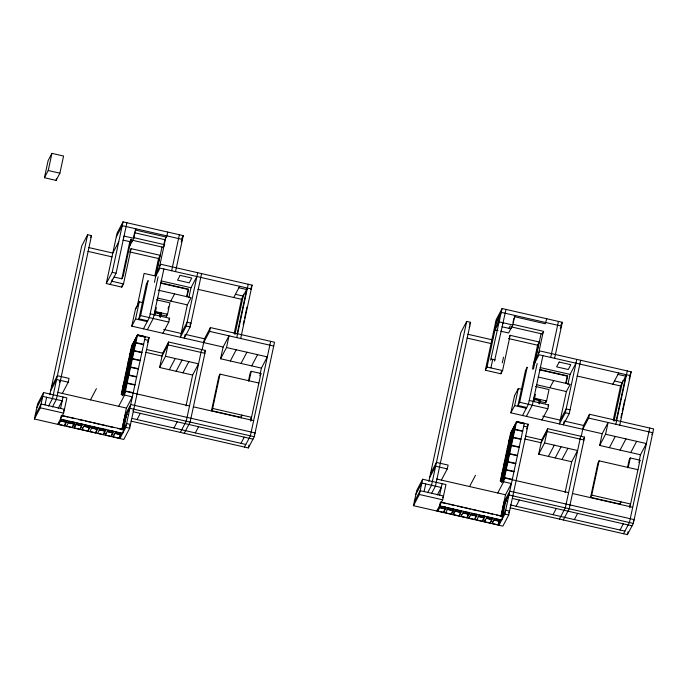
<?xml version="1.0" encoding="UTF-8"?>
<svg xmlns="http://www.w3.org/2000/svg" width="688" height="688" viewBox="0 0 688 688"><rect width="100%" height="100%" fill="white"/><g stroke="black" fill="none" stroke-linecap="round" stroke-linejoin="round"><path stroke-width="1.03" d="M514.555 395.626L510.857 412.834L602.181 433.724L608.089 422.509L605.578 434.231L599.669 445.446L640.468 454.777L646.385 443.562L605.578 434.231M44.436 177.728L48.117 160.579L51.918 153.372L63.571 156.038L59.89 173.187L56.098 180.394L44.436 177.728L48.237 170.521L51.918 153.372M56.098 180.394L56.528 178.373M134.968 384.678L127.151 382.975L121.2 394.491L131.58 346.107L137.497 334.893L149.15 337.559L129.697 428.246L123.78 439.451L34.4 419.009L37.668 403.77L43.585 392.564L66.899 397.896L63.631 413.135L57.715 424.341M34.4 419.009L40.308 407.803L43.585 392.564M45.012 404.879L46.646 397.26M49.785 394.817L81.726 245.96L87.634 234.746L91.521 235.64L56.364 399.479L52.426 406.952M87.634 234.746L52.477 398.593L48.538 406.066M60.561 408.431L63.012 397.002M58.798 424.367L61.327 419.56L67.157 420.893L64.62 425.7L58.798 424.367L59.202 422.458M62.316 393.416L68.224 382.21L69.041 378.4L57.388 375.734L51.471 386.94M61.077 416.283L60.458 419.138L122.645 433.354L126.73 414.305L128.673 414.752M64.62 425.7L66.289 420.291M72.395 427.48L74.932 422.673L69.101 421.34L66.564 426.147L72.395 427.48L74.055 422.062M74.338 427.919L76.875 423.12L82.698 424.453L80.169 429.252L74.338 427.919L74.949 425.064M240.68 338.496L252.126 285.15L160.803 264.269L154.895 275.475L158.532 258.525L160.218 255.317L131.073 248.652L123.513 283.903L121.819 287.102L106.279 283.551L117.106 233.06L123.023 221.854L183.257 235.623L175.526 271.631M106.279 283.551L112.187 272.336L123.023 221.854M80.169 429.252L81.829 423.842M112.299 279.165L111.852 281.237L123.513 283.903M82.113 429.699L84.641 424.892L90.472 426.225L87.944 431.032L82.113 429.699L82.517 427.79M110.166 284.436L116.074 273.231L126.91 222.74M87.944 431.032L89.603 425.623M121.836 278.812L129.808 241.66L131.184 239.054L123.212 276.206L121.836 278.812L114.07 277.032M121.819 287.102L122.266 285.03M133.721 236.741L134.753 231.908M129.542 246.304L133.756 238.297L135.803 228.777L135.175 229.973L166.264 237.085M95.718 432.812L98.246 428.005L92.416 426.672L89.887 431.479L95.718 432.812L97.378 427.394M103.484 434.584L106.021 429.785L100.19 428.452L97.653 433.251L103.484 434.584L105.152 429.174M105.427 435.031L107.964 430.224L113.795 431.557L111.258 436.364L105.427 435.031L105.84 433.122M226.507 347.552L267.314 356.883L261.406 368.097L220.599 358.766L226.507 347.552L229.027 335.83L223.11 347.044L131.786 326.155L135.467 309.015L139.268 301.808L143.156 302.694M251.309 288.96L159.986 268.079L155.763 276.086L144.102 273.42L137.368 305.756L135.588 308.938M131.786 326.155L135.588 318.948L139.268 301.808M111.258 436.364L112.918 430.955M132.302 344.955L121.595 394.878L132.345 344.877M122.232 394.224L133.188 343.278M113.202 436.811L115.739 432.004L121.561 433.337L119.033 438.144L113.202 436.811L113.615 434.902M122.464 395.48L134.04 341.678M138.924 318.819L146.449 283.766L148.135 280.558L140.61 315.611L138.924 318.819L147.671 320.814M122.946 395.703L134.882 340.078M135.725 338.47L123.659 394.568L125.397 391.283L189.518 405.946M124.511 392.96L136.568 336.871M124.537 395.17L137.497 334.893L145.271 336.664L125.809 427.351L119.901 438.566M119.033 438.144L120.692 432.726M118.663 406.298L124.58 395.093L132.345 396.873L126.437 408.079L121.845 429.785L124.373 424.986M156.159 273.076L159.797 256.125M154.422 282.355L162.007 247.009M163.864 244.446L164.888 239.682L166.892 235.881L167.709 232.071M159.539 266.669L165.627 238.28M158.102 276.843L149.356 317.615L143.448 328.821M163.873 268.965L153.243 318.501L147.335 329.715M154.49 314.304L155.385 310.15M154.783 314.984L156.348 307.708M159.779 315.964L160.536 313.307L159.874 316.394M160.115 317.28L161.25 312.868L160.356 317.022M171.647 270.745L179.37 234.737M160.338 314.7L166.556 316.119L167.003 314.046M168.113 308.843L168.56 306.771M166.556 316.119L167.502 314.321L169.962 302.892L156.486 299.805M162.875 333.267L168.784 322.061L169.601 318.252L150.173 313.805M159.607 367.495L165.516 356.289L198.548 363.84L192.64 375.055L159.607 367.495L162.678 353.211L168.586 341.996L205.506 350.441L190.129 422.071L184.221 433.285M165.516 356.289L168.586 341.996M186.594 296.82L188.168 289.485L160.811 283.232M187.102 296.373L188.641 289.192L160.536 282.768M158.085 290.121L191.118 297.672L187.317 304.879L180.368 337.266L186.276 326.06L197.723 272.715M188.83 297.818L190.997 287.73L196.906 276.524M184.866 335.297L184.255 338.152L190.163 326.946L201.61 273.6M186.027 405.86L192.64 375.055M201.618 349.556L186.25 421.185L180.333 432.399M202.177 349.616L204.499 338.788L210.408 327.574L274.529 342.237L254.259 436.734L248.342 447.948L130.961 421.108M203.682 342.598L209.591 331.392L210.408 327.574M220.599 358.766L223.11 347.044M241.196 417.969L241.815 415.113L240.654 417.315L211.5 410.65L218.861 376.353L220.022 374.152L258.886 383.035M211.5 410.65L212.661 408.448L220.022 374.152M234.161 333.577L241.514 299.289L247.422 288.074M234.952 334.531L243.612 294.18M237.076 334.205L246.665 289.519L238.891 287.739M236.792 337.61L248.239 284.264M243.191 324.702L244.085 320.539M244.532 318.467L246.983 307.029M250.759 289.45L251.163 287.55M248.42 381.109L250.054 373.489L251.215 371.288L260.933 373.515L250.707 421.142M249.168 380.817L251.215 371.288M260.176 373.808L261.406 368.097M270.651 341.351L250.372 435.848L244.455 447.062M248.342 447.948L248.961 445.093M510.573 433.156L516.559 421.572L528.221 424.238L508.759 514.925L502.851 526.131L413.471 505.689L416.739 490.449L422.647 479.244L445.962 484.576L442.694 499.815L436.785 511.021M413.471 505.689L419.379 494.483L422.647 479.244M424.083 491.559L425.717 483.939M428.848 481.497L460.797 332.639L466.705 321.425L470.592 322.319L435.435 486.158L431.488 493.631M466.705 321.425L431.548 485.272L427.609 492.746M439.623 495.119L442.083 483.681M437.86 511.046L440.397 506.239L446.22 507.572L443.691 512.379L437.86 511.046L438.273 509.137M441.386 480.095L447.295 468.889L448.112 465.079L436.45 462.413L430.542 473.619M440.139 502.962L439.529 505.818L501.707 520.042L505.8 500.984L507.735 501.432M443.691 512.379L445.351 506.97M451.466 514.16L453.994 509.352L448.163 508.019L445.635 512.827L451.466 514.16L453.125 508.742M453.409 514.598L455.938 509.799L461.768 511.132L459.24 515.931L453.409 514.598L454.02 511.743M532.469 369.103L537.595 345.204L539.289 341.996L510.143 335.331L502.575 370.583L500.89 373.782L485.341 370.23L496.177 319.739L502.085 308.534L562.32 322.302L554.597 358.31M485.341 370.23L487.035 367.031L497.046 320.35M497.218 325.673L499.264 316.145M490.621 360.22L502.085 308.534M490.914 367.917L492.685 359.661M459.24 515.931L460.9 510.522M461.175 516.378L463.712 511.571L469.543 512.904L467.006 517.711L461.175 516.378L461.588 514.469M494.509 361.105L505.972 309.419M467.006 517.711L468.674 512.302M468.949 518.159L471.486 513.351L477.317 514.684L474.78 519.492L468.949 518.159L469.362 516.249M502.274 362.886L503.504 357.175M500.89 373.782L501.328 371.709M512.99 322.457L513.824 318.587M500.83 331.212L508.604 332.983L512.827 324.977L514.873 315.457L514.237 316.652L545.326 323.764L546.779 318.75M474.78 519.492L476.44 514.074M482.555 521.263L485.083 516.464L479.261 515.131L476.724 519.93L482.555 521.263L484.214 515.854M484.498 521.71L487.027 516.903L492.857 518.236L490.329 523.043L484.498 521.71L484.902 519.801M510.857 412.834L514.65 405.636L518.331 388.488L522.218 389.374M490.329 523.043L491.989 517.634M510.651 432.786L500.271 481.17L506.136 470.042L513.953 471.736M500.658 481.557L511.416 431.557M492.273 523.491L494.801 518.683L500.632 520.016L498.095 524.824L492.273 523.491L492.677 521.581M501.303 480.903L512.259 429.957M501.535 482.159L513.102 428.357M517.987 405.499L525.512 370.445L527.197 367.237L519.681 402.291L517.987 405.499L526.733 407.494M502.171 481.514L513.902 426.835M502.008 482.383L513.945 426.758M514.787 425.15L502.73 481.247L504.502 477.661L512.319 479.355M503.573 479.648L515.639 423.55M497.734 492.986L503.642 481.772L516.559 421.572L524.333 423.344L504.872 514.031L498.963 525.245M498.095 524.824L499.763 519.406M503.642 481.772L511.416 483.552L505.508 494.758L500.907 516.473L503.848 509.756L501.32 514.564M535.23 359.755L538.867 342.805M533.484 369.035L541.069 333.689M502.627 515.475L503.031 513.566L501.767 515.974M538.601 353.348L543.056 332.588M537.173 363.522L528.418 404.295L522.51 415.5M542.935 355.644L532.306 405.18L526.397 416.395M533.561 400.984L534.447 396.83M533.854 401.663L535.41 394.387M538.85 402.643L539.607 399.986L538.945 403.073M539.177 403.959L540.312 399.547L539.418 403.701M550.71 357.425L558.441 321.416M539.401 401.379L545.627 402.798L546.066 400.726M545.627 402.798L546.573 401.001L549.024 389.571L535.556 386.484M541.946 419.947L547.854 408.741L548.671 404.931L529.244 400.485M538.678 454.175L544.586 442.969L577.619 450.52L571.711 461.734L538.678 454.175L541.74 439.89L547.648 428.676L584.568 437.121L569.2 508.759L563.291 519.965M544.586 442.969L547.648 428.676M565.665 383.5L567.239 376.164L539.882 369.912M566.164 383.053L567.712 375.872L539.607 369.447M538.179 377.033L570.18 384.351L566.379 391.558L559.43 423.946L565.338 412.74L576.785 359.394M567.892 384.497L570.06 374.41L575.968 363.204M563.928 421.976L563.317 424.831L569.225 413.626L580.672 360.28M565.097 492.539L571.711 461.734M580.681 436.235L565.312 507.864L559.404 519.079M581.24 436.295L583.57 425.468L589.478 414.262L653.6 428.925L633.321 523.422L627.413 534.628L510.023 507.787M582.753 429.278L588.661 418.072L589.478 414.262M599.669 445.446L602.181 433.724M620.266 504.648L620.877 501.793L619.716 503.994L590.571 497.329L597.932 463.033L599.093 460.831L637.957 469.715M590.571 497.329L591.732 495.128L599.093 460.831M613.223 420.256L620.585 385.968L626.493 374.754M614.023 421.211L622.683 380.86M616.147 420.884L625.736 376.198L617.962 374.418M615.863 424.29L627.31 370.944M620.92 417.616L621.814 413.454M622.262 411.381L624.713 399.943M629.176 379.165L629.615 377.084M629.821 376.13L630.234 374.229M619.75 425.175L631.197 371.83L539.874 350.949L533.957 362.163M627.482 467.797L629.116 460.169L630.277 457.967L639.995 460.195L629.778 507.821M628.239 467.496L630.277 457.967M639.247 460.487L640.468 454.777M649.713 428.031L629.434 522.527L623.526 533.742M627.413 534.628L628.024 531.772M90.541 237.506L91.521 235.64M116.289 236.87L122.206 225.664L182.44 239.433L181.176 241.841M118.732 241.858L112.815 253.064L88.752 247.56M123.41 237.283L124.046 236.079L133.756 238.297M36.851 407.58L42.759 396.374L62.195 400.812L58.256 408.285M35.217 415.199L41.125 403.994L64.448 409.326L63.537 411.037M50.654 390.75L56.571 379.544L68.224 382.21M59.469 382.296L60.449 380.43M130.23 250.26L131.073 248.652M90.489 399.857L96.397 388.651M181.778 238.426L183.257 235.623M131.503 346.477L137.411 335.271L145.185 337.051L137.368 335.348M129.869 354.096L135.82 342.59L143.629 344.284M128.235 361.725L134.1 350.588L141.917 352.29M128.149 362.103L134.022 350.975L141.831 352.669M126.437 370.101L132.38 358.594L140.197 360.288M124.717 378.108L130.582 366.979L138.4 368.673M124.631 378.486L130.505 367.358L138.314 369.052M143.551 344.671L135.734 342.968M122.997 386.106L128.871 374.977L136.68 376.671M122.92 386.493L128.785 375.356L136.602 377.058M148.169 339.425L149.15 337.559M147.559 342.28L148.539 340.414L144.652 339.528M170.796 301.103L174.597 293.896M140.12 360.675L132.302 358.973M123.745 394.181L125.431 390.982L133.248 392.676M168.973 319.447L169.601 318.252M134.882 385.056L127.065 383.362M124.803 415.698L130.711 404.492L255.076 432.924L254.233 434.532M123.986 419.508L129.894 408.302L254.259 436.734M123.883 420.265L126.42 415.457M123.479 422.165L126.007 417.367M123.066 424.075L125.603 419.267M122.662 425.975L125.19 421.176M122.249 427.884L124.786 423.077M122.696 429.295L123.969 426.887M132.939 410.788L133.782 409.188M129.611 426.147L130.514 424.427L126.626 423.541L123.462 429.544L61.275 415.328M137.015 419.577L140.292 413.368M189.991 325.003L190.98 323.136L187.093 322.242L181.185 333.456L163.692 329.457M169.325 369.723L175.234 358.508M176.128 371.271L182.036 360.065M182.922 372.827L188.839 361.621M204.517 352.308L205.506 350.441M233.739 297.508L239.656 286.294M173.935 428.013L177.212 421.813M251.369 286.595L252.126 285.15M230.317 360.985L236.225 349.771M195.306 432.907L198.583 426.698M240.998 363.427L246.915 352.222M251.688 365.87L257.596 354.664M259.772 375.717L260.933 373.515M250.75 418.803L251.524 417.332L212.661 408.448M240.972 443.347L244.249 437.138M469.603 324.186L470.592 322.319M469.139 327.325L469.775 326.129M495.36 323.549L501.268 312.343L561.503 326.121L560.238 328.52M493.313 333.078L499.221 321.872L512.827 324.977M493.571 336.544L491.886 339.743L467.823 334.248M502.481 323.962L503.109 322.758M415.922 494.259L421.83 483.053L441.257 487.491L437.319 494.964M414.288 501.879L420.196 490.673L443.511 496.005L442.608 497.716M429.725 477.429L435.633 466.223L447.295 468.889M508.879 328.339L510.247 325.734M509.292 336.939L510.143 335.331M514.529 395.695L518.331 388.488M469.56 486.536L475.468 475.331M533.14 365.973L539.048 354.759L630.38 375.639M560.849 325.106L562.32 322.302M509.017 440.397L514.882 429.269L522.699 430.963M508.931 440.784L514.805 429.647L522.613 431.35M507.219 448.782L513.171 437.276L520.979 438.97M505.585 456.402L511.451 445.274L519.268 446.968M505.499 456.78L511.365 445.652L519.182 447.355M503.779 464.787L509.653 453.659L517.462 455.353M503.702 465.165L509.567 454.037L517.385 455.731M501.982 473.172L507.933 461.657L515.751 463.351M527.232 426.104L528.221 424.238M520.902 439.348L513.085 437.654M526.621 428.959L527.61 427.093L523.723 426.207M500.348 480.792L506.213 469.663L514.031 471.357M549.867 387.783L553.668 380.576M515.665 463.738L507.856 462.035M548.035 406.126L548.671 404.931M503.874 502.378L509.782 491.172L634.138 519.603L633.295 521.212M503.048 506.187L508.965 494.982L633.321 523.422M502.954 506.944L505.482 502.137L502.541 508.845M502.137 510.754L504.665 505.947L501.724 512.655M508.673 512.827L509.576 511.115L505.689 510.221L502.524 516.224L440.346 502.008M516.086 506.256L519.354 500.047M548.388 456.402L554.304 445.188M555.19 457.95L561.098 446.744M561.993 459.507L567.901 448.301M583.587 438.987L584.568 437.121M612.81 384.188L618.718 372.973M553.006 514.693L556.274 508.492M630.44 373.274L631.197 371.83M609.379 447.664L615.287 436.45M574.377 519.586L577.645 513.377M620.069 450.107L625.977 438.901M630.758 452.549L636.667 441.343M651.794 434.601L652.783 432.735L588.661 418.072M638.834 462.396L639.995 460.195M629.821 505.482L630.595 504.012L591.732 495.128M620.043 530.027L623.311 523.817M48.237 170.521L59.89 173.187M134.839 232.811L164.888 239.682M133.532 237.592L164.63 244.704L163.254 247.31L132.165 240.198L131.752 242.099L123.014 240.103M512.603 324.272L543.692 331.384L542.325 333.99L511.227 326.877L510.823 328.778L502.077 326.783M495.007 329.879L497.914 330.541M129.387 251.86L158.532 258.525M508.449 338.539L537.595 345.204M87.935 251.378L111.998 256.873M466.997 338.057L491.069 343.553M235.434 294.301L243.208 296.081M614.496 380.98L622.27 382.76M161.061 280.885L190.997 287.73M197.946 289.321L241.514 299.289M540.123 367.564L570.06 374.41M577.017 376.001L620.585 385.968M112.187 272.336L116.074 273.231M491.249 359.016L495.136 359.91M487.035 367.031L502.575 370.583M157.38 298.033L187.317 304.879M536.442 384.712L566.379 391.558M155.067 311.475L167.502 314.321M534.137 398.154L546.573 401.001M154.791 311.991L160.932 313.47M533.862 398.67L539.994 400.149M154.482 312.593L160.227 313.909M534.499 399.496L539.289 400.588M570.042 409.816L566.155 408.93L560.247 420.136L542.763 416.137M140.61 315.611L168.784 322.061M186.276 326.06L190.163 326.946M209.591 331.392L273.712 346.055M519.681 402.291L547.854 408.741M565.338 412.74L569.225 413.626M135.588 318.948L147.249 321.614M514.65 405.636L526.311 408.294M185.072 334.342L204.499 338.788M564.134 421.022L583.57 425.468M516.482 421.95L524.256 423.731L516.439 422.028M204.895 353.297L167.975 344.86L162.058 356.066L145.701 352.325M583.957 439.976L547.037 431.539L541.129 442.745L524.763 439.004M146.312 349.47L162.678 353.211M525.383 436.149L541.74 439.89M193.405 406.832L253.64 420.609M504.459 477.962L568.58 492.625M572.468 493.511L632.711 507.288M57.457 392.306L126.437 408.079M436.527 478.986L505.508 494.758M133.489 411.811L252.986 439.142M512.551 498.49L632.057 525.821M132.156 418.467L245.831 444.457M510.255 504.923L624.902 531.136M40.308 407.803L63.631 413.135M125.809 427.351L129.697 428.246M419.379 494.483L442.694 499.815M504.872 514.031L508.759 514.925M62.144 415.75L67.974 417.083M69.918 417.53L74.777 418.639M78.664 419.525L83.523 420.643M85.467 421.082L91.289 422.415M93.233 422.862L99.063 424.195M101.007 424.642L106.838 425.975M108.781 426.414L113.64 427.523M117.528 428.418L122.378 429.527M441.214 502.429L447.045 503.762M448.98 504.209L453.839 505.319M457.726 506.205L462.585 507.323M464.529 507.761L470.36 509.094M472.303 509.541L478.134 510.874M480.078 511.322L485.9 512.655M487.844 513.093L492.703 514.203M496.59 515.097L501.449 516.206M60.587 420.781L65.437 421.89M67.381 422.329L73.212 423.662M75.155 424.109L80.986 425.442M83.902 426.113L88.761 427.222M90.704 427.661L96.535 428.994M99.45 429.665L104.301 430.774M107.216 431.445L112.075 432.554M114.991 433.216L119.85 434.326M439.649 507.46L444.508 508.57M446.452 509.017L452.283 510.35M454.226 510.788L460.057 512.121M462.964 512.792L467.823 513.902M469.766 514.349L475.597 515.682M478.513 516.344L483.372 517.453M486.287 518.124L491.146 519.234M494.061 519.896L498.912 521.014M60.604 421.004L65.79 422.191M68.895 422.905L74.08 424.092M76.153 424.565L81.33 425.743M84.443 426.457L88.589 427.403M91.702 428.117L96.879 429.303M98.952 429.776L104.137 430.963M108.283 431.909L112.428 432.855M114.5 433.328L119.678 434.515M439.675 507.684L444.852 508.871M447.965 509.584L453.143 510.771M455.224 511.244L460.401 512.431M463.514 513.136L468.691 514.323M470.764 514.796L475.95 515.983M478.022 516.456L483.2 517.643M487.345 518.589L491.49 519.535M493.563 520.008L498.748 521.194M180.093 275.372L177.564 280.171L189.217 282.837L191.754 278.038L180.093 275.372M559.163 362.051L556.626 366.85L568.288 369.516L570.816 364.717L559.163 362.051"/></g></svg>
